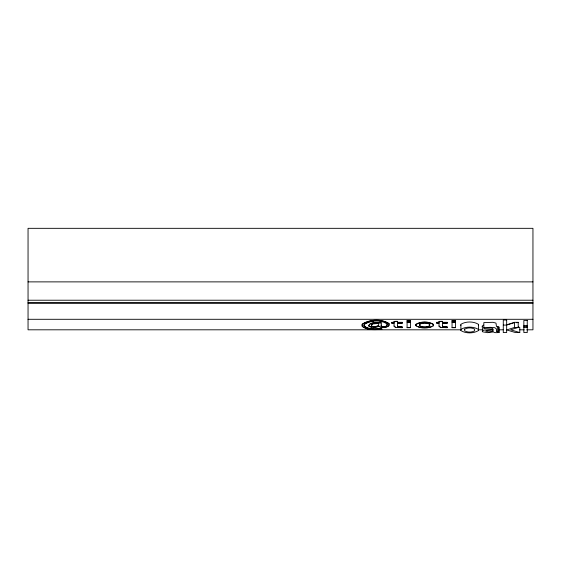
<?xml version="1.0" encoding="UTF-8"?>
<svg xmlns="http://www.w3.org/2000/svg" width="561" height="561" viewBox="0 0 561 561"><rect width="100%" height="100%" fill="white"/><g stroke="black" fill="none" stroke-linecap="round" stroke-linejoin="round"><path stroke-width="0.84" d="M478.4 325.464L478.4 324.293C473.561 321.236 465.728 321.229 460.897 324.3L460.89 330.576C465.721 333.655 473.575 333.655 478.4 330.583L478.547 324.875M415.785 325.142L415.932 324.3C420.764 321.229 428.597 321.236 433.436 324.293L432.987 325.997M460.742 329.994L460.897 329.412C465.728 326.341 473.561 326.348 478.4 329.405L478.547 329.987M387.265 324.574L386.326 326.137L385.141 326.523L382.392 326.593L381.354 326.067M363.949 325.331L364.867 323.473L369.594 321.663M482.229 331.271L482.867 330.527L484.795 329.98L492.972 329.531L492.761 328.522L491.092 328.073L483.841 328.473L483.841 322.589L492.972 322.309L495.98 323.087L496.464 326.467L498.792 326.895L499.038 327.414L499.038 332.526L496.492 332.673A2.742 0.75 0 0 1 493.897 332.245L493.47 331.909L487.607 332.673L482.607 331.824L482.229 326.158L483.673 325.114M415.932 324.553C420.764 321.488 428.597 321.495 433.436 324.553L433.436 325.724C428.611 328.795 420.757 328.802 415.932 325.724L415.785 324.882M364.173 324.489C370.365 320.352 380.968 319.511 387.097 324.027M420.715 323.402L419.719 324.02L419.719 325.752C422.601 327.421 426.767 327.386 429.656 325.745L429.663 324.013L428.667 323.395L424.684 322.905L421.458 323.185M387.644 326.453L388.871 325.541L389.068 323.508C381.536 318.711 369.573 319.265 362.189 324.139L362.168 326.025M378.675 325.471C376.55 326.481 373.619 327.252 371.522 325.871L371.684 324.349L373.402 323.424M516.709 322.799L518.217 322.323L518.217 327.435L510.671 329.826L519.781 332.554L519.781 327.442L518.126 326.951M506.667 324.805L514.57 322.323L518.217 322.323M514.57 322.582L506.667 325.071L503.28 325.107M518.217 327.435L514.57 327.435L506.667 329.931L515.447 332.554L519.781 332.554M379.629 326.677L378.878 326.257L374.839 327.154M364.159 325.899C368.843 329.959 375.989 328.648 381.753 328.669L381.753 329.482C375.309 329.482 367.427 330.738 362.168 326.278L362.189 324.398C369.573 319.525 381.536 318.971 389.068 323.767L388.871 325.801C386.206 328.003 381.894 327.968 378.878 326.516L374.839 327.414L371.508 327.344L369.026 326.397L368.703 325.639C371.017 321.628 377.385 323.255 381.221 322.898M429.866 327.161L431.185 326.846M385.688 327.021L386.746 326.783M370.33 321.544L373.416 321.158M483.841 327.701L490.251 327.322L494.865 327.708L496.352 328.914L496.464 331.579L498.792 332.007L499.038 332.526M428.323 327.386L420.96 327.379M381.753 328.921C375.989 328.907 368.843 330.219 364.159 326.158L363.949 325.071M379.706 329.335L381.753 329.223M402.237 327.442L397.23 327.463M447.201 327.442L442.187 327.463M402.237 327.063L397.644 326.558L397.44 323.017L402.321 323.017M447.201 327.063L442.601 326.558L442.405 323.017L447.285 323.017M375.365 323.143L377.981 323.164M394.06 321.649L397.44 321.558M439.018 321.649L442.405 321.558M28.05 281.881L532.95 281.881M28.05 300.219L532.95 300.219M28.05 302.898L532.95 302.898M28.05 303.038L532.95 303.038M28.05 319.293L532.95 319.293M407.083 320.724L410.47 320.724M452.047 320.724L455.434 320.724M407.083 321.39L410.47 321.39M452.047 321.39L455.434 321.39M394.06 322.323L391.718 322.323L391.718 323.276L394.06 323.276M397.44 322.323L402.321 322.323L402.321 323.276L397.44 323.276M439.018 322.323L436.682 322.323L436.682 323.276L439.018 323.276M442.405 322.323L447.285 322.323L447.285 323.276L442.405 323.276M391.718 322.582L394.06 322.582L394.06 321.39L397.44 321.306L397.44 322.582L402.321 322.582M407.083 322.582L410.47 322.582M436.682 322.582L439.018 322.582L439.018 321.39L442.405 321.306L442.405 322.582L447.285 322.582M452.047 322.582L455.434 322.582M391.718 323.017L394.06 323.017L394.06 326.285L395.498 327.414L402.237 327.701L402.237 326.804L398.233 326.614L397.44 325.857M436.682 323.017L439.018 323.017L439.018 326.285L440.462 327.414L447.201 327.701L447.201 326.804L443.197 326.614L442.405 325.857M523.855 325.576L527.242 325.576M523.855 326.509L527.242 326.509M407.083 327.442L410.47 327.442M452.047 327.442L455.434 327.442M523.855 327.435L527.242 327.435M461.072 329.812L28.05 329.812L28.05 228.327L532.95 228.327L532.95 329.812L526.814 329.812M478.603 329.812L482.986 329.812M498.764 329.812L503.147 329.812M519.802 329.812L524.184 329.812M492.972 330.078L487.334 330.359L485.616 331.116L488.568 331.916L492.972 331.404L492.972 329.7M378.675 323.452L372.665 323.921L371.684 324.609L371.522 326.13C373.619 327.512 376.55 326.74 378.675 325.724L378.675 323.192M381.235 325.513L381.711 326.67L385.141 326.783L387.034 325.745L387.097 323.767M370.611 329.125L373.451 329.349M379.93 321.13L383.079 321.537M380.575 326.972L381.725 327.154M366.656 328.409L368.107 328.753M418.169 326.832L419.467 327.154M371.508 327.091L369.026 326.137L368.703 325.38C371.017 321.369 377.385 322.996 381.221 322.645L381.221 325.331M364.762 327.813L365.933 328.241M384.573 321.944L386.592 323.066M440.462 327.154L439.018 326.032M395.498 327.154L394.06 326.032M362.918 326.86L364.173 327.596M415.932 325.464L416.381 325.983M482.229 326.158L482.607 326.712M460.742 324.882L460.89 325.464M381.221 325.071L381.235 325.766M514.57 322.323L514.57 327.435M498.792 326.895L498.792 332.007M497.362 326.867L497.362 331.979M419.719 324.279L419.719 326.004C422.601 327.68 426.767 327.638 429.656 326.004L429.663 324.272C426.767 322.631 422.615 322.624 419.719 324.279M464.683 329.132L464.676 330.864C467.565 332.533 471.731 332.498 474.62 330.857L474.627 329.125C471.731 327.491 467.572 327.484 464.683 329.132M506.667 319.994L503.28 319.994L503.28 332.554L506.667 332.554L506.667 319.994M410.47 320.464L407.083 320.464L407.083 321.649L410.47 321.649L410.47 320.464M455.434 320.464L452.047 320.464L452.047 321.649L455.434 321.649L455.434 320.464M527.242 320.464L523.855 320.464L523.855 332.554L527.242 332.554L527.242 320.464M410.47 322.323L407.083 322.323L407.083 327.701L410.47 327.701L410.47 322.323M455.434 322.323L452.047 322.323L452.047 327.701L455.434 327.701L455.434 322.323"/></g></svg>
